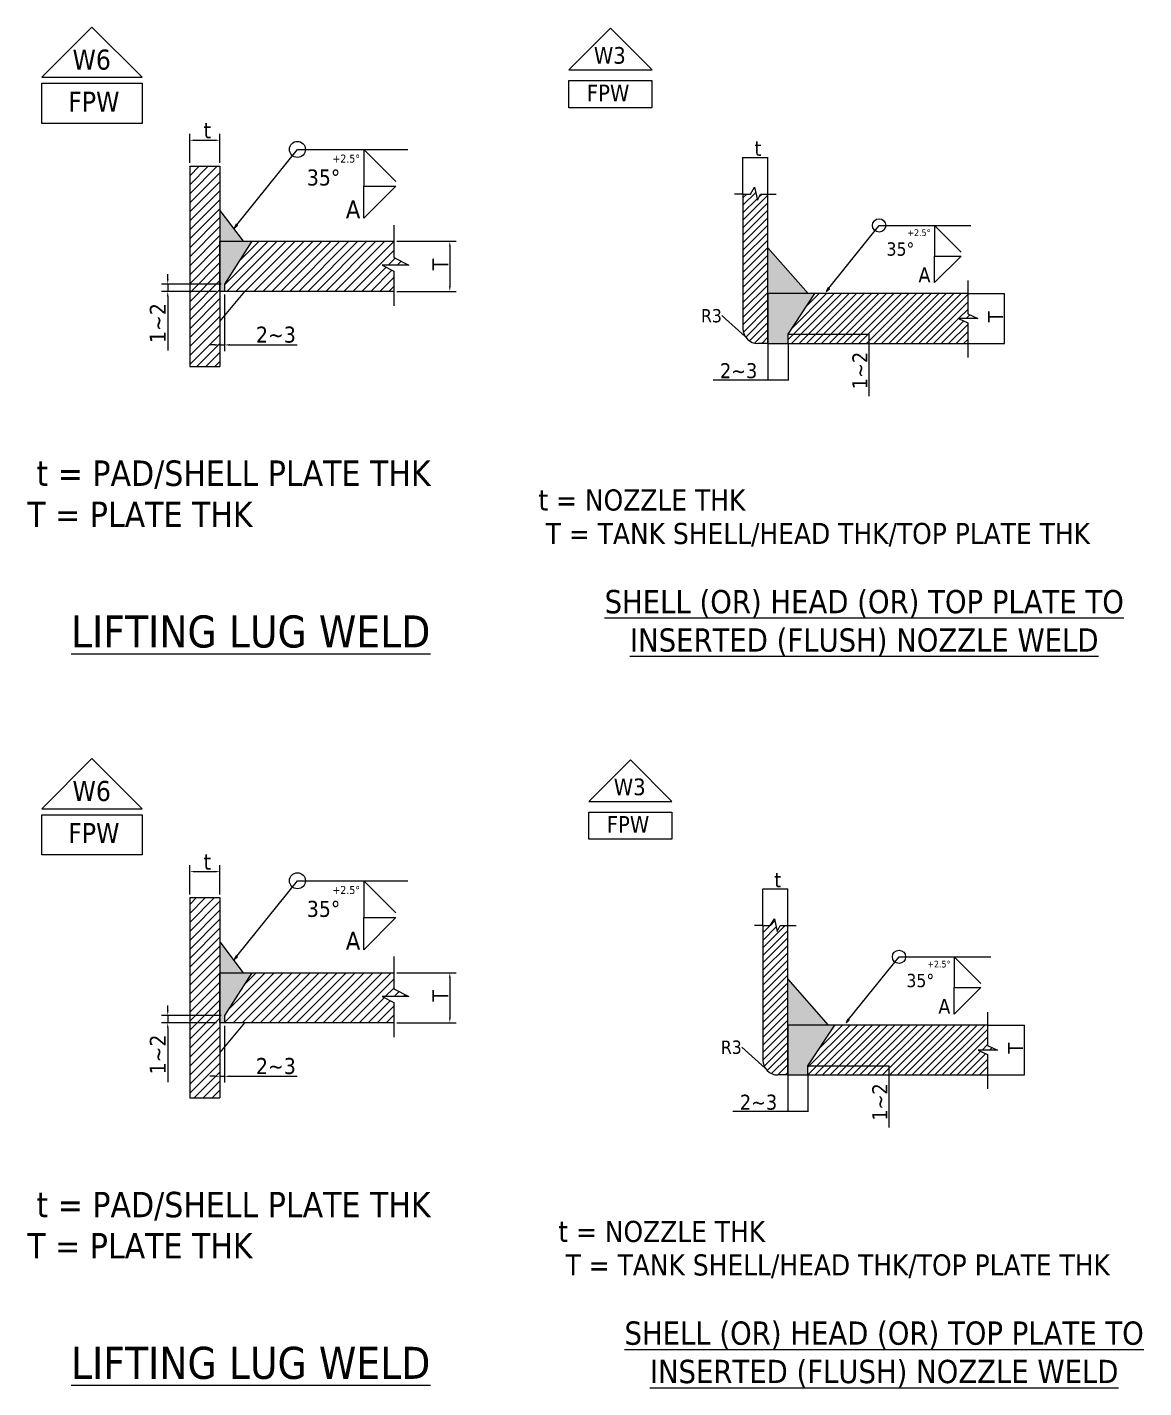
# Model space of a CAD drawing. Header units: inches. Extents: x 702.7 to 715.7, y -1006.6 to -1003.4.
# Drawn here: x 713.072 to 715.667, y -1006.573 to -1003.411 of the extents above; entities that cross this region are included whole.
import ezdxf

# ---------------------------------------------------------------- set-up
doc = ezdxf.new("R2010")
doc.units = ezdxf.units.IN
doc.header["$MEASUREMENT"] = 0
for name, color, linetype, lineweight in [('Dimension (ANSI)', 7, 'Continuous', 25), ('Hatch (ANSI)', 7, 'Continuous', 18), ('Sketch Geometry (ANSI)', 7, 'Continuous', 25), ('Symbol (ANSI)', 7, 'Continuous', 25)]:
    doc.layers.add(name, color=color, linetype=linetype, lineweight=lineweight)
doc.styles.add('Note Text (ANSI)', font='tahoma.ttf')
doc.dimstyles.new('Default - mm (ANSI)', dxfattribs={"dimtxt": 0.12, "dimasz": 0.098425, "dimexe": 0.125, "dimexo": 0.063, "dimgap": 0.031496, "dimtad": 0, "dimtoh": 1, "dimlfac": 25.4, "dimrnd": 1e-08, "dimzin": 4, "dimdsep": 46, "dimtxsty": 'Note Text (ANSI)', "dimcen": 0.09, "dimdle": 0.393701, "dimclrd": 256, "dimclre": 256, "dimclrt": 256, "dimadec": 1, "dimazin": 1, "dimtfac": 1, "dimtofl": 0, "dimtmove": 0, "dimatfit": 3, "dimfxl": 1, "dimtolj": 1, "dimtzin": 4, "dimlwd": -1, "dimlwe": -1, "dimarcsym": 0})
doc.dimstyles.new('Default - mm (ANSI)$7', dxfattribs={"dimtxt": 0.12, "dimasz": 0.098425, "dimexe": 0.125, "dimexo": 0.063, "dimgap": 0.031496, "dimtad": 0, "dimtoh": 1, "dimlfac": 25.4, "dimrnd": 1e-08, "dimzin": 4, "dimdsep": 46, "dimtxsty": 'Note Text (ANSI)', "dimcen": 0.09, "dimdle": 0.393701, "dimclrd": 256, "dimclre": 256, "dimclrt": 256, "dimadec": 1, "dimazin": 1, "dimtfac": 1, "dimtofl": 0, "dimtmove": 0, "dimatfit": 3, "dimfxl": 1, "dimtolj": 1, "dimtzin": 4, "dimlwd": -1, "dimlwe": -1, "dimarcsym": 0})
pattern_1 = [(45, (-182.1638, -345.8594), (-2.245064, 2.245064), [])]
pattern_2 = [(45, (-123.3658, -403.2575), (-2.245064, 2.245064), [])]

# ---------------------------------------------------------------- blocks, each defined once
blk = doc.blocks.new('*D40')
at = {"layer": 'Defpoints', "color": 0, "transparency": 16777216}
for p in [(63.8, -56.43), (48.8, -69.38), (63.8, -69.38)]:
    blk.add_point(p, dxfattribs=at)
at = {"layer": 'Dimension (ANSI)', "transparency": 16777216}
for p, q in [((48.8, -67.78), (48.8, -53.26)), ((63.8, -67.78), (63.8, -53.26)), ((51.3, -56.43), (61.3, -56.43))]:
    blk.add_line(p, q, dxfattribs=at)
for points in [[(51.3, -56.02), (51.3, -56.85), (48.8, -56.43)], [(61.3, -56.02), (61.3, -56.85), (63.8, -56.43)]]:
    blk.add_solid(points, dxfattribs=at)
at = {"layer": 'Dimension (ANSI)', "transparency": 16777216, "insert": (52.75, -47.52), "char_height": 8, "attachment_point": 1, "style": 'Note Text (ANSI)'}
blk.add_mtext('\\A1; \\fTahoma|b0|i0;t', dxfattribs=at)
blk = doc.blocks.new('*D41')
at = {"layer": 'Defpoints', "color": 0, "transparency": 16777216}
for p in [(66.18, -131.88), (63.8, -158.59), (63.8, -169.38)]:
    blk.add_point(p, dxfattribs=at)
at = {"layer": 'Dimension (ANSI)', "transparency": 16777216}
for p, q in [((66.18, -133.48), (66.18, -161.76)), ((61.3, -158.59), (58.8, -158.59)), ((63.8, -158.59), (66.18, -158.59)), ((68.68, -158.59), (102.51, -158.59))]:
    blk.add_line(p, q, dxfattribs=at)
for points in [[(61.3, -158.17), (61.3, -159), (63.8, -158.59)], [(68.68, -158.17), (68.68, -159), (66.18, -158.59)]]:
    blk.add_solid(points, dxfattribs=at)
at = {"layer": 'Dimension (ANSI)', "transparency": 16777216, "insert": (78.87, -149.45), "char_height": 8, "attachment_point": 1, "style": 'Note Text (ANSI)'}
blk.add_mtext('\\A1; \\fTahoma|b0|i0;2~3', dxfattribs=at)
blk = doc.blocks.new('*D42')
at = {"layer": 'Defpoints', "color": 0, "transparency": 16777216}
for p in [(37.84, -128.2), (66.18, -128.2), (63.8, -131.88)]:
    blk.add_point(p, dxfattribs=at)
at = {"layer": 'Dimension (ANSI)', "transparency": 16777216}
for p, q in [((64.58, -128.2), (34.66, -128.2)), ((37.84, -125.7), (37.84, -123.2)), ((37.84, -128.2), (37.84, -131.88)), ((62.2, -131.88), (34.66, -131.88)), ((37.84, -134.38), (37.84, -161.46))]:
    blk.add_line(p, q, dxfattribs=at)
for points in [[(37.42, -125.7), (38.26, -125.7), (37.84, -128.2)], [(37.42, -134.38), (38.26, -134.38), (37.84, -131.88)]]:
    blk.add_solid(points, dxfattribs=at)
at = {"layer": 'Dimension (ANSI)', "transparency": 16777216, "insert": (28.87, -160.66), "char_height": 8, "attachment_point": 1, "rotation": 90, "style": 'Note Text (ANSI)'}
blk.add_mtext('\\A1; \\fTahoma|b0|i0;1~2', dxfattribs=at)
blk = doc.blocks.new('*D43')
at = {"layer": 'Defpoints', "color": 0, "transparency": 16777216}
for p in [(150.66, -106.88), (150.66, -131.88), (178.66, -131.88)]:
    blk.add_point(p, dxfattribs=at)
at = {"layer": 'Dimension (ANSI)', "transparency": 16777216}
for p, q in [((152.26, -106.88), (181.83, -106.88)), ((178.66, -109.38), (178.66, -129.38)), ((152.26, -131.88), (181.83, -131.88))]:
    blk.add_line(p, q, dxfattribs=at)
for points in [[(178.24, -109.38), (179.08, -109.38), (178.66, -106.88)], [(178.24, -129.38), (179.08, -129.38), (178.66, -131.88)]]:
    blk.add_solid(points, dxfattribs=at)
at = {"layer": 'Dimension (ANSI)', "transparency": 16777216, "insert": (169.86, -124.32), "char_height": 8, "attachment_point": 1, "rotation": 90, "style": 'Note Text (ANSI)'}
blk.add_mtext('\\A1; \\fTahoma|b0|i0;T', dxfattribs=at)
blk = doc.blocks.new('Welding Symbol Identifier1')
at = {"layer": 'Symbol (ANSI)'}
for p, q in [((254.49, 247.17), (284.75, 284.88)), ((284.75, 284.88), (314.44, 284.88)), ((311.94, 284.88), (339.94, 284.88)), ((317.94, 284.88), (317.94, 268.88)), ((317.94, 284.88), (333.94, 268.88)), ((317.94, 268.88), (317.94, 266.48)), ((317.94, 266.48), (333.94, 266.48)), ((333.94, 266.48), (317.94, 250.48)), ((317.94, 250.48), (317.94, 266.48)), ((254.1, 247.48), (252.92, 245.22)), ((254.49, 247.17), (252.92, 245.22)), ((252.92, 245.22), (254.87, 246.86)), ((254.87, 246.86), (254.1, 247.48))]:
    blk.add_line(p, q, dxfattribs=at)
at = {"layer": 'Symbol (ANSI)', "flags": 128}
blk.add_lwpolyline([(254.1, 247.48), (252.92, 245.22), (254.87, 246.86), (254.1, 247.48)], dxfattribs=at)
at = {"layer": 'Symbol (ANSI)'}
blk.add_circle((284.75, 284.88), 4, dxfattribs=at)
blk.add_solid([(254.1, 247.48), (252.92, 245.22), (254.87, 246.86), (254.1, 247.48)], dxfattribs=at)
blk = doc.blocks.new('*D66')
at = {"layer": 'Defpoints', "color": 0, "transparency": 16777216}
for p in [(214.6, -159.34), (214.6, -189.34), (236.6, -189.34)]:
    blk.add_point(p, dxfattribs=at)
at = {"layer": 'Dimension (ANSI)', "transparency": 16777216}
for p, q in [((214.66, -159.34), (236.72, -159.34)), ((236.6, -159.44), (236.6, -189.24)), ((214.66, -189.34), (236.72, -189.34))]:
    blk.add_line(p, q, dxfattribs=at)
for points in [[(236.58, -159.44), (236.61, -159.44), (236.6, -159.34)], [(236.58, -189.24), (236.61, -189.24), (236.6, -189.34)]]:
    blk.add_solid(points, dxfattribs=at)
at = {"layer": 'Dimension (ANSI)', "transparency": 16777216, "insert": (226.8, -179.89), "char_height": 9, "attachment_point": 1, "rotation": 90, "style": 'Note Text (ANSI)'}
blk.add_mtext('\\A1; \\fTahoma|b0|i0;T', dxfattribs=at)
blk = doc.blocks.new('*D67')
at = {"layer": 'Defpoints', "color": 0, "transparency": 16777216}
for p in [(94.6, -77.56), (79.6, -99.56), (94.6, -99.56)]:
    blk.add_point(p, dxfattribs=at)
at = {"layer": 'Dimension (ANSI)', "transparency": 16777216}
for p, q in [((79.6, -99.49), (79.6, -77.43)), ((79.69, -77.56), (94.5, -77.56)), ((94.6, -99.49), (94.6, -77.43))]:
    blk.add_line(p, q, dxfattribs=at)
for points in [[(79.69, -77.54), (79.69, -77.57), (79.6, -77.56)], [(94.5, -77.54), (94.5, -77.57), (94.6, -77.56)]]:
    blk.add_solid(points, dxfattribs=at)
at = {"layer": 'Dimension (ANSI)', "transparency": 16777216, "insert": (83.1, -67.62), "char_height": 9, "attachment_point": 1, "style": 'Note Text (ANSI)'}
blk.add_mtext('\\A1; \\fTahoma|b0|i0;t', dxfattribs=at)
blk = doc.blocks.new('*D68')
at = {"layer": 'Defpoints', "color": 0, "transparency": 16777216}
for p in [(94.6, -189.34), (106.71, -189.34), (94.6, -211.34)]:
    blk.add_point(p, dxfattribs=at)
at = {"layer": 'Dimension (ANSI)', "transparency": 16777216}
for p, q in [((94.6, -189.4), (94.6, -211.46)), ((106.71, -189.4), (106.71, -211.46)), ((94.6, -211.34), (61.6, -211.34)), ((106.61, -211.34), (94.69, -211.34))]:
    blk.add_line(p, q, dxfattribs=at)
for points in [[(94.69, -211.32), (94.69, -211.36), (94.6, -211.34)], [(106.61, -211.32), (106.61, -211.36), (106.71, -211.34)]]:
    blk.add_solid(points, dxfattribs=at)
at = {"layer": 'Dimension (ANSI)', "transparency": 16777216, "insert": (62.4, -201.16), "char_height": 9, "attachment_point": 1, "style": 'Note Text (ANSI)'}
blk.add_mtext('\\A1; \\fTahoma|b0|i0;2~3', dxfattribs=at)
blk = doc.blocks.new('*D69')
at = {"layer": 'Defpoints', "color": 0, "transparency": 16777216}
for p in [(106.71, -183.75), (155.29, -183.75), (106.71, -189.34)]:
    blk.add_point(p, dxfattribs=at)
at = {"layer": 'Dimension (ANSI)', "transparency": 16777216}
for p, q in [((106.77, -183.75), (155.42, -183.75)), ((155.29, -183.65), (155.29, -183.55)), ((155.29, -183.75), (155.29, -189.34)), ((106.77, -189.34), (155.42, -189.34)), ((155.29, -189.44), (155.29, -220.92))]:
    blk.add_line(p, q, dxfattribs=at)
for points in [[(155.28, -183.65), (155.31, -183.65), (155.29, -183.75)], [(155.28, -189.44), (155.31, -189.44), (155.29, -189.34)]]:
    blk.add_solid(points, dxfattribs=at)
at = {"layer": 'Dimension (ANSI)', "transparency": 16777216, "insert": (145.31, -220.12), "char_height": 9, "attachment_point": 1, "rotation": 90, "style": 'Note Text (ANSI)'}
blk.add_mtext('\\A1; \\fTahoma|b0|i0;1~2', dxfattribs=at)
blk = doc.blocks.new('test6')
at = {"layer": 'Hatch (ANSI)'}
h = blk.add_hatch(dxfattribs=at)
h.set_pattern_fill('ANSI31', color=256, scale=25.4, style=0)
h.set_pattern_definition(pattern_1)
h.paths.add_polyline_path([(63.79886, -169.38349), (63.79886, -69.38349), (48.79886, -69.38349), (48.79886, -169.38349)])
for points in [[(75.47105, -106.88349), (63.79886, -106.88349), (63.79886, -91.42481)], [(63.79886, -106.88349), (63.79886, -131.88349), (66.18053, -131.88349), (66.18053, -128.20487), (79.75899, -106.88349)]]:
    blk.add_hatch(color=256, dxfattribs=at).paths.add_polyline_path(points)
h = blk.add_hatch(dxfattribs=at)
h.set_pattern_fill('ANSI31', color=256, scale=25.4, style=0)
h.set_pattern_definition(pattern_1)
h.paths.add_polyline_path([(79.75899, -106.88349), (66.18053, -128.20487), (66.18053, -131.88349), (150.65926, -131.88349), (150.65926, -121.82267), (144.82258, -118.80319), (158.15999, -118.80319), (150.65926, -114.92284), (150.65926, -106.88349)])
at = {"layer": 'Sketch Geometry (ANSI)'}
for p, q in [((0, 0), (-25, -25)), ((0, 0), (-25, -25)), ((25, -25), (0, 0)), ((25, -25), (0, 0)), ((-25, -25), (25, -25)), ((-25, -25), (25, -25)), ((-25, -28), (25, -28)), ((-25, -48), (-25, -28)), ((25, -28), (25, -48)), ((25, -48), (-25, -48)), ((48.79886, -69.38349), (48.79886, -169.38349)), ((48.79886, -69.38349), (63.79886, -69.38349)), ((63.79886, -69.38349), (63.79886, -169.38349)), ((63.79886, -91.42481), (75.47105, -106.88349)), ((150.65926, -98.84414), (150.65926, -114.92284)), ((63.79886, -106.88349), (150.65926, -106.88349)), ((63.79886, -131.88349), (63.79886, -106.88349)), ((79.75899, -106.88349), (66.18053, -128.20487)), ((150.65926, -114.92284), (158.15999, -118.80319)), ((158.15999, -118.80319), (144.82258, -118.80319)), ((144.82258, -118.80319), (150.65926, -121.82267)), ((150.65926, -121.82267), (150.65926, -139.01718)), ((66.18053, -128.20487), (66.18053, -131.88349)), ((150.65926, -131.88349), (63.79886, -131.88349)), ((63.79886, -146.85016), (76.37395, -131.88349)), ((48.79886, -169.38349), (63.79886, -169.38349))]:
    blk.add_line(p, q, dxfattribs=at)
at = {"layer": 'Symbol (ANSI)'}
blk.add_blockref('Welding Symbol Identifier1', (-182.16382, -345.85945), dxfattribs=at)
at = {"layer": 'Symbol (ANSI)', "style": 'Note Text (ANSI)'}
for s, insert, char_height, width, attachment_point in [('\\fTahoma|b0|i0;{\\H10.0000;W6}', (-9.71461, -11.15934), 10, 19.902755, 1), ('\\fTahoma|b0|i0;{\\H10.0000;FPW}', (-11.84389, -32.16569), 10, 27.1555901, 1), ('\\fTahoma|b0|i0;{\\H4.0000;+2.5°}', (120.02492, -63.58596), 4.0000001, 14.2625618, 1), ('\\fTahoma|b0|i0;35°', (107.2549, -71.01766), 8.0000001, 17.1863866, 1), ('\\fTahoma|b0|i0;{\\H9.0000;A}', (126.72029, -86.44629), 8.9999998, 7.5413287, 1), ('\\fTahoma|b0|i0;{\\H12.7000;t = PAD/SHELL PLATE THK}', (70.66625, -223.42681), 12.6999998, 211.0130833, 5), ('\\fTahoma|b0|i0;{\\H12.7000;T = PLATE THK}', (23.96013, -243.16214), 12.6999998, 123.0281262, 5), ('\\fTahoma|b0|i0;{\\H16.0000;\\LLIFTING LUG WELD}', (79.24073, -301.77802), 16.0000002, 272.8005176, 5)]:
    blk.add_mtext(s, dxfattribs=dict(at, insert=insert, char_height=char_height, width=width, attachment_point=attachment_point))
at = {"layer": 'Dimension (ANSI)'}
for base, p1, p2, angle, text, override, picture, middle in [((63.79886, -56.43339), (48.79886, -69.38349), (63.79886, -69.38349), 180, ' \\fTahoma|b0|i0;t', {"dimgap": 0.8, "dimtad": 1, "dimtih": 0, "dimtoh": 0, "dimdec": 2, "dimtol": 0, "dimlim": 0, "dimtp": 0, "dimtm": 0, "dimtdec": 2, "dimtofl": 0, "dimatfit": 1}, '*D40', (56.29886, -56.43339)), ((178.65926, -131.88349), (150.65926, -106.88349), (150.65926, -131.88349), 270, ' \\fTahoma|b0|i0;T', {"dimgap": 0.8, "dimtad": 1, "dimtih": 0, "dimtoh": 0, "dimdec": 2, "dimtol": 0, "dimlim": 0, "dimtp": 0, "dimtm": 0, "dimtdec": 2, "dimtofl": 0, "dimatfit": 1}, '*D43', (178.65926, -119.38349)), ((37.83886, -128.20487), (63.79886, -131.88349), (66.18053, -128.20487), 90, ' \\fTahoma|b0|i0;1~2', {"dimgap": 0.8, "dimtad": 1, "dimtih": 0, "dimtoh": 0, "dimdec": 2, "dimtol": 0, "dimlim": 0, "dimtp": 0, "dimtm": 0, "dimtdec": 2, "dimtofl": 1, "dimatfit": 1}, '*D42', (37.83886, -149.1704)), ((63.79886, -158.58711), (66.18053, -131.88349), (63.79886, -169.38349), 180, ' \\fTahoma|b0|i0;2~3', {"dimgap": 0.8, "dimtad": 1, "dimtih": 0, "dimtoh": 0, "dimdec": 2, "dimse2": 1, "dimtol": 0, "dimlim": 0, "dimtp": 0, "dimtm": 0, "dimtdec": 2, "dimtofl": 1, "dimatfit": 1}, '*D41', (90.29024, -158.58711))]:
    dim = blk.add_linear_dim(base=base, p1=p1, p2=p2, angle=angle, text=text, dimstyle='Default - mm (ANSI)', override=override, dxfattribs=at)
    dim.commit()
    dim.dimension.update_dxf_attribs({"geometry": picture, "text_midpoint": middle, "dimtype": 128})
blk = doc.blocks.new('W6-Adnoc')
at = {"xscale": 0.004655364455038493, "yscale": 0.004655364455038493, "zscale": 0.004655364455038493}
blk.add_blockref('test6', (0, 0), dxfattribs=at)
blk = doc.blocks.new('test3 (1)')
at = {"layer": 'Hatch (ANSI)'}
h = blk.add_hatch(dxfattribs=at)
h.set_pattern_fill('ANSI31', color=256, scale=25.4, style=0)
h.set_pattern_definition(pattern_2)
edge = h.paths.add_edge_path()
edge.add_line((94.59597, -189.33902), (94.59597, -99.5558))
edge.add_line((94.59597, -99.5558), (90.08741, -99.5558))
edge.add_line((90.08741, -99.5558), (88.27304, -103.18454))
edge.add_line((88.27304, -103.18454), (86.54507, -95.49508))
edge.add_line((86.54507, -95.49508), (84.08272, -99.5558))
edge.add_line((84.08272, -99.5558), (79.59597, -99.5558))
edge.add_line((79.59597, -99.5558), (79.59597, -180.33902))
edge.add_arc((88.59597, -180.33902), 9, 180, 270)
edge.add_line((88.59597, -189.33902), (94.59597, -189.33902))
for points in [[(94.59597, -159.33902), (94.59597, -131.82023), (118.82665, -159.33902)], [(94.59597, -159.33902), (94.59597, -189.33902), (106.71131, -189.33902), (106.71131, -183.75172), (122.76133, -159.33902)]]:
    blk.add_hatch(color=256, dxfattribs=at).paths.add_polyline_path(points)
h = blk.add_hatch(dxfattribs=at)
h.set_pattern_fill('ANSI31', color=256, scale=25.4, style=0)
h.set_pattern_definition(pattern_2)
h.paths.add_polyline_path([(214.59597, -159.33902), (122.76133, -159.33902), (106.71131, -183.75172), (106.71131, -189.33902), (214.59597, -189.33902), (214.59597, -176.94639), (208.97197, -174.33902), (220.62179, -174.33902), (214.59597, -171.54537)])
at = {"layer": 'Sketch Geometry (ANSI)'}
for p, q in [((0, 0), (-25, -25)), ((25, -25), (0, 0)), ((-25, -25), (25, -25)), ((-24.972, -31.43732), (24.87401, -31.43732)), ((-24.972, -47.68938), (-24.972, -31.43732)), ((24.87401, -31.43732), (24.87401, -47.68938)), ((24.87401, -47.68938), (-24.972, -47.68938)), ((84.08272, -99.5558), (86.54507, -95.49508)), ((86.54507, -95.49508), (88.27304, -103.18454)), ((79.59597, -99.5558), (74.59597, -99.5558)), ((79.59597, -99.5558), (79.59597, -180.33902)), ((79.59597, -99.5558), (84.08272, -99.5558)), ((88.27304, -103.18454), (90.08741, -99.5558)), ((90.08741, -99.5558), (94.59597, -99.5558)), ((94.59597, -189.33902), (94.59597, -99.5558)), ((94.59597, -99.5558), (99.59597, -99.5558)), ((94.59597, -131.82023), (118.82665, -159.33902)), ((214.59597, -151.55712), (214.59597, -171.54537)), ((214.59597, -159.33902), (94.59597, -159.33902)), ((94.59597, -159.33902), (94.59597, -189.33902)), ((106.71131, -183.75172), (122.76133, -159.33902)), ((118.82665, -159.33902), (116.65013, -159.33902)), ((214.59597, -171.54537), (220.62179, -174.33902)), ((220.62179, -174.33902), (208.97197, -174.33902)), ((208.97197, -174.33902), (214.59597, -176.94639)), ((214.59597, -176.94639), (214.59597, -189.33902)), ((106.71131, -189.33902), (106.71131, -183.75172)), ((94.59597, -189.33902), (88.59597, -189.33902)), ((94.59597, -189.33902), (214.59597, -189.33902)), ((214.59597, -189.33902), (214.59597, -197.72977))]:
    blk.add_line(p, q, dxfattribs=at)
blk.add_arc((88.59597, -180.33902), 9, 180, 270, dxfattribs=at)
at = {"layer": 'Symbol (ANSI)'}
blk.add_blockref('Welding Symbol Identifier1', (-123.36579, -403.25746), dxfattribs=at)
at = {"layer": 'Symbol (ANSI)', "style": 'Note Text (ANSI)'}
for s, insert, char_height, width, attachment_point in [('\\fTahoma|b0|i0;{\\H10.0000;W3}', (-9.98355, -11.25349), 10, 20.0497073, 1), ('\\fTahoma|b0|i0;{\\H10.0000;FPW}', (-14.21776, -33.81642), 10, 30.3761847, 1), ('\\fTahoma|b0|i0;{\\H4.0000;+2.5°}', (178.44182, -120.751), 4.0000001, 14.2625618, 1), ('\\fTahoma|b0|i0;35°', (165.81443, -128.57767), 8.0000001, 17.1863866, 1), ('\\fTahoma|b0|i0;{\\H9.0000;A}', (184.99528, -143.5921), 8.9999998, 7.5413287, 1), ('\\fTahoma|b0|i0;R3', (66.92303, -168.63493), 8.0000001, 12.8298223, 3), ('\\fTahoma|b0|i0;{\\H12.7000;t = NOZZLE THK}', (18.84262, -283.43428), 12.6999998, 134.5677726, 5), ('\\fTahoma|b0|i0;{\\H12.7000;T = TANK SHELL/HEAD THK/TOP PLATE THK}', (124.5769, -304.23687), 12.6999998, 354.8092801, 5)]:
    blk.add_mtext(s, dxfattribs=dict(at, insert=insert, char_height=char_height, width=width, attachment_point=attachment_point))
at = {"layer": 'Symbol (ANSI)', "insert": (152.46057, -357.17325), "char_height": 13.9999998, "width": 365.1592547, "attachment_point": 5, "line_spacing_factor": 0.987884, "style": 'Note Text (ANSI)'}
blk.add_mtext('\\fTahoma|b0|i0;{\\H14.0000;\\LSHELL (OR) HEAD (OR) TOP PLATE TO \\P}\\fTahoma|b0|i0;{\\H14.0000;\\LINSERTED (FLUSH) NOZZLE WELD}\\l', dxfattribs=at)
at = {"layer": 'Dimension (ANSI)'}
for base, p1, p2, angle, text, override, picture, middle in [((94.59597, -77.5558), (79.59597, -99.5558), (94.59597, -99.5558), 180, ' \\fTahoma|b0|i0;t', {"dimtxt": 9, "dimgap": 0.8, "dimtad": 1, "dimtih": 0, "dimtoh": 0, "dimdec": 2, "dimtol": 0, "dimlim": 0, "dimtp": 0, "dimtm": 0, "dimtdec": 2, "dimtofl": 0, "dimatfit": 1}, '*D67', (87.09597, -77.5558)), ((236.59597, -189.33902), (214.59597, -159.33902), (214.59597, -189.33902), 90, ' \\fTahoma|b0|i0;T', {"dimtxt": 9, "dimgap": 0.8, "dimtad": 1, "dimtih": 0, "dimtoh": 0, "dimdec": 2, "dimtol": 0, "dimlim": 0, "dimtp": 0, "dimtm": 0, "dimtdec": 2, "dimtofl": 0, "dimatfit": 1}, '*D66', (236.59597, -174.33902)), ((155.29256, -183.75172), (106.71131, -189.33902), (106.71131, -183.75172), 90, ' \\fTahoma|b0|i0;1~2', {"dimtxt": 9, "dimgap": 0.8, "dimtad": 1, "dimtih": 0, "dimtoh": 0, "dimdec": 2, "dimtol": 0, "dimlim": 0, "dimtp": 0, "dimtm": 0, "dimtdec": 2, "dimtofl": 1, "dimatfit": 1}, '*D69', (155.29256, -207.19882)), ((94.59597, -211.33902), (106.71131, -189.33902), (94.59597, -189.33902), 180, ' \\fTahoma|b0|i0;2~3', {"dimtxt": 9, "dimgap": 0.8, "dimtad": 1, "dimtih": 0, "dimtoh": 0, "dimdec": 2, "dimtol": 0, "dimlim": 0, "dimtp": 0, "dimtm": 0, "dimtdec": 2, "dimtofl": 0, "dimatfit": 2}, '*D68', (75.24603, -211.33902))]:
    dim = blk.add_linear_dim(base=base, p1=p1, p2=p2, angle=angle, text=text, dimstyle='Default - mm (ANSI)', override=override, dxfattribs=at)
    dim.commit()
    dim.dimension.update_dxf_attribs({"geometry": picture, "text_midpoint": middle, "dimtype": 160})
at = {"layer": 'Symbol (ANSI)', "annotation_type": 0, "has_hookline": 1, "hookline_direction": 1, "text_width": 11.40094}
blk.add_leader([(80.99962, -185.16557), (67.05295, -172.63493), (66.95453, -172.63493)], dimstyle='Default - mm (ANSI)$7', override={"dimtad": 0}, dxfattribs=at)
blk = doc.blocks.new('W3_Adnoc')
at = {"xscale": 0.003868529458827621, "yscale": 0.003868529458827621, "zscale": 0.003868529458827621}
blk.add_blockref('test3 (1)', (0, 0), dxfattribs=at)

msp = doc.modelspace()

# ---------------------------------------------------------------- block references
for name, p in [('W6-Adnoc', (713.2222, -1003.4114)), ('W3_Adnoc', (714.4273, -1003.414)), ('W6-Adnoc', (713.2222, -1005.111)), ('W3_Adnoc', (714.4735, -1005.1138))]:
    msp.add_blockref(name, p)

doc.saveas('drawing.dxf')
